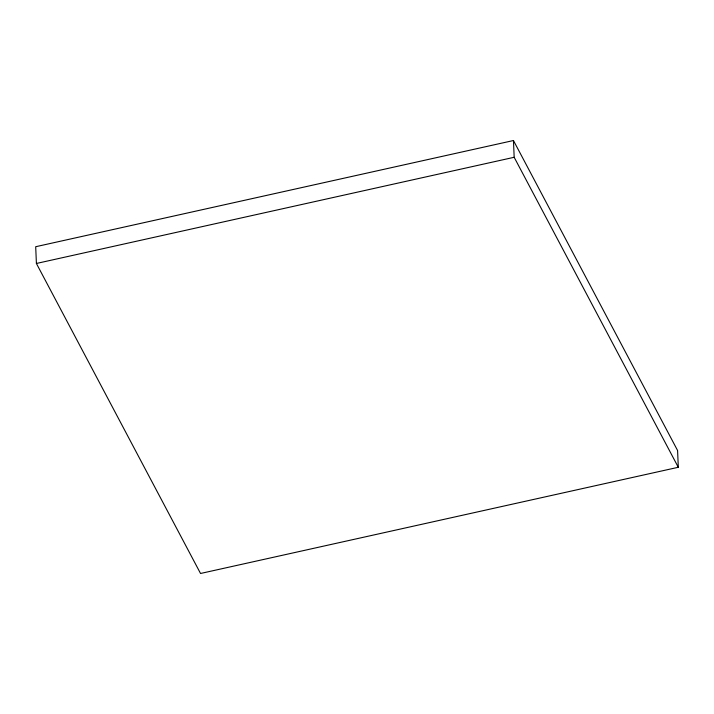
<?xml version="1.0" encoding="UTF-8"?>
<svg xmlns="http://www.w3.org/2000/svg" width="714" height="714" viewBox="0 0 714 714"><rect width="100%" height="100%" fill="white"/><g stroke="black" fill="none" stroke-linecap="round" stroke-linejoin="round"><path stroke-width="1.07" d="M513.464 140.524L35.7 246.723L36.405 263.475L200.536 573.476L678.3 467.277L677.595 450.525L513.464 140.524L514.169 157.285L678.3 467.277M36.405 263.475L514.169 157.285"/></g></svg>
